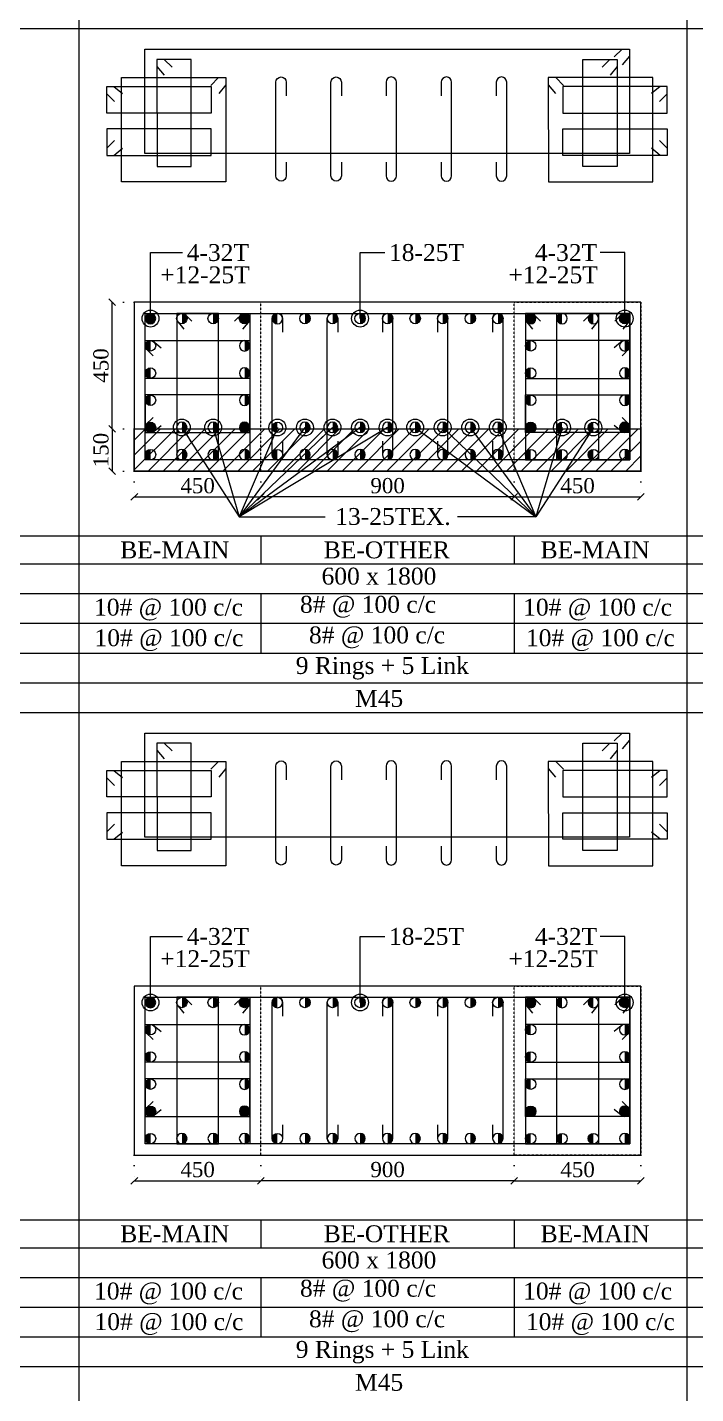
# Model space of a CAD drawing. Header units: millimetres. Extents: x 303 to 27724, y 300 to 68956.
# Drawn here: x 7832 to 10207, y 3408 to 8259 of the extents above; entities that cross this region are included whole.
import ezdxf

# ---------------------------------------------------------------- set-up
doc = ezdxf.new("R2010")
doc.units = ezdxf.units.MM
doc.linetypes.add('DOT2', pattern=[0.125, 0, -0.125])
doc.linetypes.add('HIDDEN', pattern=[0.375, 0.25, -0.125])
doc.layers.get('Defpoints').update_dxf_attribs({"lineweight": 0})
for name, color, linetype, lineweight in [('S-COL. STEEL DIA', 1, 'Continuous', 9), ('S-DIM FOOTING', 7, 'Continuous', 0), ('S-SECTION', 5, 'Continuous', 0), ('S-SECTION MARK', 7, 'Continuous', 0), ('S-SHEET', 7, 'Continuous', 0), ('S-STEEL', 1, 'Continuous', 9), ('S-STEEL-1', 1, 'Continuous', 0), ('S-TEXT', 7, 'Continuous', 0), ('STRU.HATCH', 8, 'Continuous', 0)]:
    doc.layers.add(name, color=color, linetype=linetype, lineweight=lineweight)
doc.styles.add('AR', font='ARIALUNI.TTF', dxfattribs={"width": 0.8})
doc.styles.add('S-ROMANS', font='times.ttf')
doc.styles.add('TEXT', font='times.ttf')
doc.dimstyles.new('100', dxfattribs={"dimtxt": 180, "dimasz": 80, "dimexe": 0.18, "dimexo": 0.0625, "dimgap": 1, "dimtad": 1, "dimdec": 0, "dimzin": 0, "dimdsep": 46, "dimtxsty": 'AR', "dimblk": 'DOT', "dimcen": 0.09, "dimse1": 1, "dimse2": 1, "dimclrd": 50, "dimclrt": 256, "dimadec": 0, "dimazin": 0, "dimtfac": 1, "dimtdec": 0, "dimtix": 1, "dimtofl": 0, "dimtmove": 2, "dimatfit": 0, "dimfxl": 1, "dimtolj": 1, "dimtzin": 0, "dimlwd": -1, "dimarcsym": 0})
doc.dimstyles.new('SETU', dxfattribs={"dimtxt": 230, "dimasz": 0.2, "dimexe": 0.1, "dimexo": 0.1, "dimgap": 0.05, "dimtad": 1, "dimdec": 0, "dimzin": 0, "dimdsep": 46, "dimtxsty": 'TEXT', "dimblk": 'OBLIQUE', "dimcen": 0.09, "dimdle": 0.1, "dimclrd": 4, "dimclre": 256, "dimclrt": 256, "dimadec": 1, "dimazin": 0, "dimtfac": 1, "dimtdec": 0, "dimtix": 1, "dimtofl": 0, "dimtmove": 2, "dimatfit": 0, "dimfxl": 1, "dimtolj": 1, "dimtzin": 0, "dimlwd": -1, "dimlwe": -1, "dimarcsym": 1})

# ---------------------------------------------------------------- blocks, each defined once
blk = doc.blocks.new('_Oblique')
at = {"color": 0, "linetype": 'ByBlock', "lineweight": -2}
blk.add_line((-0.5, -0.5), (0.5, 0.5), dxfattribs=at)
blk = doc.blocks.new('*D1712')
at = {"layer": 'Defpoints', "color": 0}
for p in [(8211.8, 6833.4), (8133.2, 6683.4), (8212, 6683.4)]:
    blk.add_point(p, dxfattribs=at)
at = {"layer": 'S-DIM FOOTING', "linetype": 'DOT2', "ltscale": 300}
for p, q in [((8211.7, 6833.4), (8133, 6833.4)), ((8211.8, 6683.4), (8133, 6683.4))]:
    blk.add_line(p, q, dxfattribs=at)
at = {"layer": 'S-DIM FOOTING', "ltscale": 300}
blk.add_line((8133.2, 6833.5), (8133.2, 6683.2), dxfattribs=at)
at = {"layer": 'S-DIM FOOTING', "linetype": 'ByBlock', "xscale": 24, "yscale": 24, "zscale": 24}
for p, rotation in [((8133.2, 6833.4), 90), ((8133.2, 6683.4), 270)]:
    blk.add_blockref('_Oblique', p, dxfattribs=dict(at, rotation=rotation))
at = {"layer": 'S-DIM FOOTING', "insert": (8093.7, 6758.4), "char_height": 54, "attachment_point": 5, "rotation": 90, "style": 'TEXT'}
blk.add_mtext('\\A1;150', dxfattribs=at)
blk = doc.blocks.new('*U17')
at = {"layer": 'S-COL. STEEL DIA'}
h = blk.add_hatch(color=256, dxfattribs=at)
h.dxf.hatch_style = 1
h.paths.add_polyline_path([(0, 18.5, 0.414214), (-18.5, 0, 0.414214), (0, -18.5)])
at = {"layer": 'S-COL. STEEL DIA', "lineweight": 5}
blk.add_circle((0, 0), 18.5, dxfattribs=at)
blk = doc.blocks.new('_Dot')
at = {"linetype": 'ByBlock', "lineweight": -2}
blk.add_line((-0.5, 0), (-1, 0), dxfattribs=at)
at = {"linetype": 'ByBlock', "const_width": 0.5}
blk.add_lwpolyline([(-0.25, 0, 1), (0.25, 0, 1)], format="xyb", close=True, dxfattribs=at)
blk = doc.blocks.new('*U48')
at = {"layer": 'S-COL. STEEL DIA'}
h = blk.add_hatch(color=256, dxfattribs=at)
h.dxf.hatch_style = 1
edge = h.paths.add_edge_path()
edge.add_arc((0, 0), 18.5, 0, 360)
h = blk.add_hatch(color=256, dxfattribs=at)
h.dxf.hatch_style = 1
h.paths.add_polyline_path([(0, 0), (0, -18.5, 0.198912), (13, -13)])
h.paths.add_polyline_path([(0, 0), (-13, -13, 0.198912), (0, -18.5)])
h.paths.add_polyline_path([(0, 18.5, 0.198912), (-13, 13), (0, 0)])
h.paths.add_polyline_path([(13, 13, 0.198912), (0, 18.5), (0, 0)])
at = {"layer": 'S-COL. STEEL DIA', "lineweight": 5}
blk.add_circle((0, 0), 18.5, dxfattribs=at)
blk = doc.blocks.new('*D897')
at = {"layer": 'Defpoints', "color": 0}
for p in [(1837112.8, 612148.8), (1837562.8, 612148.8), (1837562.8, 612057.3)]:
    blk.add_point(p, dxfattribs=at)
at = {"layer": 'S-DIM FOOTING', "linetype": 'DOT2', "ltscale": 300}
for p, q in [((1837112.8, 612148.7), (1837112.8, 612057.2)), ((1837562.8, 612148.7), (1837562.8, 612057.2))]:
    blk.add_line(p, q, dxfattribs=at)
at = {"layer": 'S-DIM FOOTING', "ltscale": 300}
blk.add_line((1837112.7, 612057.3), (1837562.9, 612057.3), dxfattribs=at)
at = {"layer": 'S-DIM FOOTING', "linetype": 'ByBlock', "xscale": 24, "yscale": 24, "zscale": 24, "rotation": 180}
blk.add_blockref('_Oblique', (1837112.8, 612057.3), dxfattribs=at)
at = {"layer": 'S-DIM FOOTING', "linetype": 'ByBlock', "xscale": 24, "yscale": 24, "zscale": 24}
blk.add_blockref('_Oblique', (1837562.8, 612057.3), dxfattribs=at)
at = {"layer": 'S-DIM FOOTING', "insert": (1837337.8, 612096.8), "char_height": 54, "attachment_point": 5, "style": 'TEXT'}
blk.add_mtext('\\A1;450', dxfattribs=at)
blk = doc.blocks.new('*D898')
at = {"layer": 'Defpoints', "color": 0}
for p in [(1837562.8, 612148.8), (1838462.8, 612148.8), (1837562.8, 612057.3)]:
    blk.add_point(p, dxfattribs=at)
at = {"layer": 'S-DIM FOOTING', "linetype": 'DOT2', "ltscale": 300}
for p, q in [((1837562.8, 612148.7), (1837562.8, 612057.2)), ((1838462.8, 612148.7), (1838462.8, 612057.2))]:
    blk.add_line(p, q, dxfattribs=at)
at = {"layer": 'S-DIM FOOTING', "ltscale": 300}
blk.add_line((1838462.9, 612057.3), (1837562.7, 612057.3), dxfattribs=at)
at = {"layer": 'S-DIM FOOTING', "linetype": 'ByBlock', "xscale": 24, "yscale": 24, "zscale": 24, "rotation": 180}
blk.add_blockref('_Oblique', (1837562.8, 612057.3), dxfattribs=at)
at = {"layer": 'S-DIM FOOTING', "linetype": 'ByBlock', "xscale": 24, "yscale": 24, "zscale": 24}
blk.add_blockref('_Oblique', (1838462.8, 612057.3), dxfattribs=at)
at = {"layer": 'S-DIM FOOTING', "insert": (1838012.8, 612096.9), "char_height": 54, "attachment_point": 5, "style": 'TEXT'}
blk.add_mtext('\\A1;900', dxfattribs=at)
blk = doc.blocks.new('*D899')
at = {"layer": 'Defpoints', "color": 0}
for p in [(1838462.8, 612148.8), (1838912.8, 612148.8), (1838912.8, 612057.3)]:
    blk.add_point(p, dxfattribs=at)
at = {"layer": 'S-DIM FOOTING', "linetype": 'DOT2', "ltscale": 300}
for p, q in [((1838462.8, 612148.7), (1838462.8, 612057.2)), ((1838912.8, 612148.7), (1838912.8, 612057.2))]:
    blk.add_line(p, q, dxfattribs=at)
at = {"layer": 'S-DIM FOOTING', "ltscale": 300}
blk.add_line((1838462.7, 612057.3), (1838912.9, 612057.3), dxfattribs=at)
at = {"layer": 'S-DIM FOOTING', "linetype": 'ByBlock', "xscale": 24, "yscale": 24, "zscale": 24, "rotation": 180}
blk.add_blockref('_Oblique', (1838462.8, 612057.3), dxfattribs=at)
at = {"layer": 'S-DIM FOOTING', "linetype": 'ByBlock', "xscale": 24, "yscale": 24, "zscale": 24}
blk.add_blockref('_Oblique', (1838912.8, 612057.3), dxfattribs=at)
at = {"layer": 'S-DIM FOOTING', "insert": (1838687.8, 612096.8), "char_height": 54, "attachment_point": 5, "style": 'TEXT'}
blk.add_mtext('\\A1;450', dxfattribs=at)
blk = doc.blocks.new('*D1741')
at = {"layer": 'Defpoints', "color": 0}
for p in [(8133.2, 7283.5), (8212, 7283.5), (8211.8, 6833.6)]:
    blk.add_point(p, dxfattribs=at)
at = {"layer": 'S-DIM FOOTING', "linetype": 'DOT2', "ltscale": 300}
for p, q in [((8211.8, 7283.5), (8133, 7283.5)), ((8211.7, 6833.6), (8133, 6833.6))]:
    blk.add_line(p, q, dxfattribs=at)
at = {"layer": 'S-DIM FOOTING', "ltscale": 300}
blk.add_line((8133.2, 6833.5), (8133.2, 7283.6), dxfattribs=at)
at = {"layer": 'S-DIM FOOTING', "linetype": 'ByBlock', "xscale": 24, "yscale": 24, "zscale": 24}
for p, rotation in [((8133.2, 7283.5), 90), ((8133.2, 6833.6), 270)]:
    blk.add_blockref('_Oblique', p, dxfattribs=dict(at, rotation=rotation))
at = {"layer": 'S-DIM FOOTING', "insert": (8093.7, 7058.5), "char_height": 54, "attachment_point": 5, "rotation": 90, "style": 'TEXT'}
blk.add_mtext('\\A1;450', dxfattribs=at)
blk = doc.blocks.new('00')
at = {"layer": 'S-SECTION', "color": 8, "linetype": 'HIDDEN', "ltscale": 0.1, "elevation": 0.6}
for points in [[(1837562.8, 612148.8), (1837562.8, 612748.8), (1837112.8, 612748.8), (1837112.8, 612148.8)], [(1838462.8, 612148.8), (1838462.8, 612748.8), (1838912.8, 612748.8), (1838912.8, 612148.8)]]:
    blk.add_lwpolyline(points, close=True, dxfattribs=at)
at = {"layer": 'S-SECTION', "elevation": 0.6}
blk.add_lwpolyline([(1837112.8, 612748.8), (1837112.8, 612148.8), (1838912.8, 612148.8), (1838912.8, 612748.8)], close=True, dxfattribs=at)
at = {"layer": 'S-SHEET'}
for p, q in [((1837562.8, 611919.1, 0.3), (1837562.8, 611819.5, 0.3)), ((1838462.8, 611919.1, 0.3), (1838462.8, 611819.5, 0.3)), ((1837562.8, 611714.3, 0.3), (1837562.8, 611503, 0.3)), ((1838462.8, 611714.3, 0.3), (1838462.8, 611503, 0.3))]:
    blk.add_line(p, q, dxfattribs=at)
at = {"layer": 'S-STEEL', "color": 1}
for points, elevation in [([(1838818.1, 613619.5), (1838845.7, 613646.8), (1838871.7, 613646.8), (1838871.7, 613276.8), (1837150.1, 613276.8), (1837150.1, 613646.8), (1838871.7, 613646.8), (1838871.7, 613621.8), (1838846.5, 613590.9)], 0.8), ([(1838820, 612681.5), (1838847.6, 612708.8), (1838873.6, 612708.8), (1838873.6, 612188.8), (1837152, 612188.8), (1837152, 612708.8), (1838873.6, 612708.8), (1838873.6, 612683.8), (1838848.4, 612652.9)], 0.6)]:
    blk.add_lwpolyline(points, dxfattribs=dict(at, elevation=elevation))
at = {"layer": 'S-STEEL', "color": 3, "elevation": 0.6}
for points in [[(1837652.7, 613245.2), (1837652.7, 613196.8, -1), (1837615.8, 613196.8), (1837615.8, 613529.9, -1), (1837652.7, 613529.9), (1837652.7, 613481.4)], [(1837848.5, 613245.2), (1837848.5, 613196.8, -1), (1837811.6, 613196.8), (1837811.6, 613529.9, -1), (1837848.5, 613529.9), (1837848.5, 613481.4)], [(1838007.3, 613245.2), (1838007.3, 613196.8, 1), (1838044.3, 613196.8), (1838044.3, 613529.9, 1), (1838007.3, 613529.9), (1838007.3, 613481.4)], [(1838203.1, 613245.2), (1838203.1, 613196.8, 1), (1838240, 613196.8), (1838240, 613529.9, 1), (1838203.1, 613529.9), (1838203.1, 613481.4)], [(1838398.9, 613245.2), (1838398.9, 613196.8, 1), (1838435.8, 613196.8), (1838435.8, 613529.9, 1), (1838398.9, 613529.9), (1838398.9, 613481.4)], [(1837639.7, 612255.7), (1837639.7, 612207.3, -1), (1837602.8, 612207.3), (1837602.8, 612690.4, -1), (1837639.7, 612690.4), (1837639.7, 612641.9)], [(1837835.5, 612255.7), (1837835.5, 612207.3, -1), (1837798.6, 612207.3), (1837798.6, 612690.4, -1), (1837835.5, 612690.4), (1837835.5, 612641.9)], [(1837994.3, 612255.7), (1837994.3, 612207.3, 1), (1838031.3, 612207.3), (1838031.3, 612690.4, 1), (1837994.3, 612690.4), (1837994.3, 612641.9)], [(1838190.1, 612255.7), (1838190.1, 612207.3, 1), (1838227, 612207.3), (1838227, 612690.4, 1), (1838190.1, 612690.4), (1838190.1, 612641.9)], [(1838385.9, 612255.7), (1838385.9, 612207.3, 1), (1838422.8, 612207.3), (1838422.8, 612690.4, 1), (1838385.9, 612690.4), (1838385.9, 612641.9)]]:
    blk.add_lwpolyline(points, format="xyb", dxfattribs=at)
at = {"layer": 'S-STEEL-1', "color": 41, "elevation": 0.6}
for points in [[(1837247, 613583.5), (1837219.5, 613610.8), (1837193.4, 613610.8), (1837193.5, 613229.9), (1837315, 613229.9), (1837315, 613610.8), (1837193.4, 613610.8), (1837193.4, 613585.8), (1837218.6, 613554.9)], [(1838774.8, 613583.5), (1838802.3, 613610.8), (1838828.4, 613610.8), (1838828.4, 613229.9), (1838706.8, 613229.9), (1838706.8, 613610.8), (1838828.4, 613610.8), (1838828.4, 613585.8), (1838803.2, 613554.9)], [(1837042.8, 613460.7), (1837015.5, 613488.2), (1837015.5, 613514.2), (1837386.2, 613514.2), (1837386.2, 613420.2), (1837015.5, 613420.2), (1837015.5, 613514.2), (1837040.5, 613514.2), (1837071.4, 613489)], [(1838979, 613460.7), (1839006.3, 613488.2), (1839006.3, 613514.2), (1838635.6, 613514.2), (1838635.6, 613420.2), (1839006.3, 613420.2), (1839006.3, 613514.2), (1838981.3, 613514.2), (1838950.4, 613489)], [(1837042.8, 613323.2), (1837015.5, 613295.7), (1837015.5, 613269.7), (1837386.2, 613269.7), (1837386.2, 613363.7), (1837015.5, 613363.7), (1837015.5, 613269.7), (1837040.5, 613269.7), (1837071.4, 613294.9)], [(1838979, 613323.2), (1839006.3, 613295.7), (1839006.3, 613269.7), (1838635.6, 613269.7), (1838635.6, 613363.7), (1839006.3, 613363.7), (1839006.3, 613269.7), (1838981.3, 613269.7), (1838950.4, 613294.9)], [(1837317, 612681.5), (1837289.5, 612708.8), (1837263.4, 612708.8), (1837263.5, 612188.8), (1837411.5, 612188.8), (1837411.5, 612708.8), (1837263.4, 612708.8), (1837263.4, 612683.8), (1837288.6, 612652.9)], [(1838708.6, 612681.5), (1838736.1, 612708.8), (1838762.2, 612708.8), (1838762.1, 612188.8), (1838614.1, 612188.8), (1838614.1, 612708.8), (1838762.2, 612708.8), (1838762.2, 612683.8), (1838737, 612652.9)], [(1837179.3, 612558.7), (1837152, 612586.2), (1837152, 612612.2), (1837522.7, 612612.2), (1837522.7, 612478.2), (1837152, 612478.2), (1837152, 612612.2), (1837177, 612612.2), (1837207.9, 612587)], [(1838846.3, 612558.7), (1838873.6, 612586.2), (1838873.6, 612612.2), (1838502.9, 612612.2), (1838502.9, 612478.2), (1838873.6, 612478.2), (1838873.6, 612612.2), (1838848.6, 612612.2), (1838817.7, 612587)], [(1837179.3, 612339), (1837152, 612311.5), (1837152, 612285.4), (1837522.7, 612285.4), (1837522.7, 612419.4), (1837152, 612419.4), (1837152, 612285.4), (1837177, 612285.4), (1837207.9, 612310.6)], [(1838846.3, 612339), (1838873.6, 612311.5), (1838873.6, 612285.4), (1838502.9, 612285.4), (1838502.9, 612419.4), (1838873.6, 612419.4), (1838873.6, 612285.4), (1838848.6, 612285.4), (1838817.7, 612310.6)]]:
    blk.add_lwpolyline(points, dxfattribs=at)
at = {"layer": 'S-STEEL-1', "color": 6, "elevation": 0.6}
for points in [[(1837384.4, 613518.5), (1837411.9, 613545.8), (1837438, 613545.8), (1837438, 613175.8), (1837067.2, 613175.8), (1837067.2, 613545.8), (1837438, 613545.8), (1837438, 613520.8), (1837412.8, 613489.9)], [(1838637.4, 613518.5), (1838609.9, 613545.8), (1838583.8, 613545.8), (1838583.9, 613175.8), (1838954.6, 613175.8), (1838954.6, 613545.8), (1838583.8, 613545.8), (1838583.8, 613520.8), (1838609, 613489.9)], [(1837469.2, 612681.5), (1837496.7, 612708.8), (1837522.8, 612708.8), (1837522.8, 612188.8), (1837152, 612188.8), (1837152, 612708.8), (1837522.8, 612708.8), (1837522.8, 612683.8), (1837497.6, 612652.9)], [(1838556.4, 612681.5), (1838528.9, 612708.8), (1838502.8, 612708.8), (1838502.8, 612188.8), (1838873.6, 612188.8), (1838873.6, 612708.8), (1838502.8, 612708.8), (1838502.8, 612683.8), (1838528, 612652.9)]]:
    blk.add_lwpolyline(points, dxfattribs=at)
at = {"layer": 'S-COL. STEEL DIA', "xscale": -1, "rotation": 180}
for name, p in [('*U48', (1837170.4, 612690.4, 0.6)), ('*U17', (1837621.3, 612690.4, 0.6)), ('*U48', (1838521.3, 612690.4, 0.6)), ('*U17', (1838632.6, 612690.4, 0.6)), ('*U17', (1838743.9, 612690.4, 0.6))]:
    blk.add_blockref(name, p, dxfattribs=at)
at = {"layer": 'S-COL. STEEL DIA', "rotation": 180}
for name, p in [('*U17', (1837281.7, 612690.4, 0.6)), ('*U17', (1837393, 612690.4, 0.6)), ('*U48', (1837504.4, 612690.4, 0.6)), ('*U17', (1837719.1, 612690.4, 0.6)), ('*U17', (1837817, 612690.4, 0.6)), ('*U17', (1837914.9, 612690.4, 0.6)), ('*U17', (1838012.8, 612690.4, 0.6)), ('*U17', (1838110.7, 612690.4, 0.6)), ('*U17', (1838208.6, 612690.4, 0.6)), ('*U17', (1838306.5, 612690.4, 0.6)), ('*U17', (1838404.4, 612690.4, 0.6)), ('*U48', (1838855.2, 612690.4, 0.6))]:
    blk.add_blockref(name, p, dxfattribs=at)
at = {"layer": 'S-COL. STEEL DIA'}
for name, p in [('*U17', (1837170.4, 612593.8, 0.6)), ('*U17', (1838521.1, 612593.8, 0.6)), ('*U17', (1837170.4, 612497.1, 0.6)), ('*U17', (1838521.1, 612497.1, 0.6)), ('*U17', (1837170.4, 612400.5, 0.6)), ('*U17', (1838521.1, 612400.5, 0.6)), ('*U48', (1837170.4, 612303.9, 0.6)), ('*U48', (1838521.1, 612303.9, 0.6)), ('*U17', (1837170.4, 612207.3, 0.6)), ('*U17', (1837621.3, 612207.3, 0.6)), ('*U17', (1838521.3, 612207.3, 0.6)), ('*U17', (1838632.6, 612207.3, 0.6)), ('*U17', (1838743.9, 612207.3, 0.6))]:
    blk.add_blockref(name, p, dxfattribs=at)
at = {"layer": 'S-COL. STEEL DIA', "xscale": -1}
for name, p in [('*U17', (1837504.5, 612593.8, 0.6)), ('*U17', (1838855.2, 612593.8, 0.6)), ('*U17', (1837504.5, 612497.1, 0.6)), ('*U17', (1838855.2, 612497.1, 0.6)), ('*U17', (1837504.5, 612400.5, 0.6)), ('*U17', (1838855.2, 612400.5, 0.6)), ('*U48', (1837504.5, 612303.9, 0.6)), ('*U48', (1838855.2, 612303.9, 0.6)), ('*U17', (1837281.7, 612207.3, 0.6)), ('*U17', (1837393, 612207.3, 0.6)), ('*U17', (1837504.4, 612207.3, 0.6)), ('*U17', (1837719.1, 612207.3, 0.6)), ('*U17', (1837817, 612207.3, 0.6)), ('*U17', (1837914.9, 612207.3, 0.6)), ('*U17', (1838012.8, 612207.3, 0.6)), ('*U17', (1838110.7, 612207.3, 0.6)), ('*U17', (1838208.6, 612207.3, 0.6)), ('*U17', (1838306.5, 612207.3, 0.6)), ('*U17', (1838404.4, 612207.3, 0.6)), ('*U17', (1838855.2, 612207.3, 0.6))]:
    blk.add_blockref(name, p, dxfattribs=at)
at = {"layer": 'S-TEXT', "color": 7, "style": 'TEXT'}
for s, p in [('4-32T', (1837298.9, 612895, 0.3)), ('18-25T', (1838017.6, 612895, 0.3)), ('4-32T', (1838535.8, 612895, 0.3)), ('+12-25T', (1837205.1, 612815.8, 0.3)), ('+12-25T', (1838442, 612815.8, 0.3))]:
    blk.add_text(s, height=60, dxfattribs=at).set_placement(p)
at = {"layer": 'S-TEXT', "style": 'S-ROMANS'}
for s, p in [('BE-MAIN ', (1837062.9, 611839.3, 0.3)), ('BE-OTHER', (1837785.9, 611839.3, 0.3)), ('BE-MAIN ', (1838556.4, 611839.3, 0.3)), ('600 x 1800', (1837778.1, 611746, 0.3)), ('10# @ 100 c/c', (1836969.9, 611635.8, 0.3)), ('8# @ 100 c/c', (1837701.4, 611645.8, 0.3)), ('10# @ 100 c/c', (1838494.4, 611635.8, 0.3)), ('10# @ 100 c/c', (1836971.4, 611527.2, 0.3)), ('8# @ 100 c/c', (1837733.4, 611537.2, 0.3)), ('10# @ 100 c/c', (1838504.4, 611527.2, 0.3)), ('9 Rings + 5 Link', (1837686.5, 611428.7, 0.3)), ('M45', (1837897, 611311.9, 0.3))]:
    blk.add_text(s, height=60, dxfattribs=at).set_placement(p)
at = {"layer": 'S-DIM FOOTING', "ltscale": 300}
for base, p1, p2, picture, middle in [((1837562.8, 612057.3, 0.3), (1837112.8, 612148.8, 0.6), (1837562.8, 612148.8, 0.6), '*D897', (1837337.8, 612096.8, 0.3)), ((1838912.8, 612057.3, 0.3), (1838462.8, 612148.8, 0.6), (1838912.8, 612148.8, 0.6), '*D899', (1838687.8, 612096.8, 0.3))]:
    dim = blk.add_linear_dim(base=base, p1=p1, p2=p2, dimstyle='SETU', override={"dimscale": 1.2, "dimtxt": 45, "dimasz": 20, "dimgap": 10, "dimblk1": 'Oblique', "dimblk2": 'Oblique', "dimsah": 1, "dimclrd": 256, "dimarcsym": 1}, dxfattribs=at)
    dim.commit()
    dim.dimension.update_dxf_attribs({"geometry": picture, "text_midpoint": middle})
dim = blk.add_linear_dim(base=(1837562.8, 612057.3, 0.3), p1=(1838462.8, 612148.8, 0.6), p2=(1837562.8, 612148.8, 0.6), angle=180, dimstyle='SETU', override={"dimscale": 1.2, "dimtxt": 45, "dimasz": 20, "dimgap": 10, "dimblk1": 'Oblique', "dimblk2": 'Oblique', "dimsah": 1, "dimclrd": 256, "dimarcsym": 1}, dxfattribs=at)
dim.commit()
dim.dimension.update_dxf_attribs({"geometry": '*D898', "text_midpoint": (1838012.8, 612096.9, 0.3)})
at = {"layer": 'S-SECTION MARK'}
for points in [[(1837170.4, 612690.4, 0.6), (1837170.4, 612924.8, 0.6), (1837283.7, 612924.8, 0.6)], [(1837914.9, 612690.4, 0.6), (1837914.9, 612924.8, 0.6), (1838002.4, 612924.8, 0.6)], [(1838855.2, 612690.4, 0.6), (1838855.2, 612924.8, 0.6), (1838767.7, 612924.8, 0.6)]]:
    blk.add_leader(points, dimstyle='100', override={"dimasz": 60, "dimtad": 0, "dimclrd": 256, "dimldrblk": 'DotBlank', "dimfxl": 50, "dimfxlon": 1, "dimarcsym": 1}, dxfattribs=at)

msp = doc.modelspace()

# ---------------------------------------------------------------- hatches: boundary and pattern name
at = {"layer": 'STRU.HATCH'}
h = msp.add_hatch(dxfattribs=at)
h.set_pattern_fill('ANSI31', color=256, scale=300)
h.set_pattern_definition([(45, (-1823400.777, -617575.753), (-26.5165043, 26.5165043), [])])
h.paths.add_polyline_path([(8212, 6833.5), (10012, 6833.4), (10012, 6683.5), (8212, 6683.6)])

# ---------------------------------------------------------------- linework, layer by layer
at = {"layer": 'S-SHEET'}
for p, q in [((8015, 68956, -2), (8015, 299.8, -1.4)), ((10175.6, 68956, -1.1), (10175.6, 299.8, -0.6)), ((303, 6453.7, 7.6), (27724.1, 6453.7, 7.6)), ((303, 6354.2, -0.2), (27724.1, 6354.2, -0.3)), ((303, 6249, -0.2), (27724.1, 6249, -0.3)), ((303, 6249, -0.2), (27724.1, 6249, -0.3)), ((303, 6143.2, -0.2), (27724.1, 6143.2, -0.3)), ((303, 6037.6, -0.2), (27724.1, 6037.6, -0.3)), ((303, 5932.1, -0.2), (27724.1, 5932.1, -0.3)), ((303, 4025.7, 7.8), (27724.1, 4025.7, 7.8)), ((303, 3926.1, -0.2), (27724.1, 3926.1, -0.2)), ((303, 3820.9, -0.2), (27724.1, 3820.9, -0.2)), ((303, 3820.9, -0.2), (27724.1, 3820.9, -0.2)), ((303, 3715.1, -0.2), (27724.1, 3715.1, -0.2)), ((303, 3609.6, -0.2), (27724.1, 3609.6, -0.2)), ((303, 3504.1, -0.2), (27724.1, 3504.1, -0.2))]:
    msp.add_line(p, q, dxfattribs=at)
at = {"layer": 'S-SHEET', "color": 0}
for p, q in [((303, 8254.7, -0.3), (27724.1, 8254.7, -0.3)), ((303, 5826.6, -0.2), (27724.1, 5826.6, -0.3))]:
    msp.add_line(p, q, dxfattribs=at)
at = {"layer": 'STRU.HATCH', "elevation": 7.8}
msp.add_lwpolyline([(8212, 6833.5), (10012, 6833.4), (10012, 6683.5), (8212, 6683.6)], close=True, dxfattribs=at)

# ---------------------------------------------------------------- block references
at = {"layer": 'S-COL. STEEL DIA', "color": 2}
for p in [(-1828900.8, -605465.3, 7.2), (-1828900.8, -607893.4, 7.2)]:
    msp.add_blockref('00', p, dxfattribs=at)
at = {"layer": 'S-COL. STEEL DIA', "xscale": -1}
for p in [(8380.9, 6838.6, 7.8), (8492.2, 6838.6, 7.8), (8818.3, 6838.6, 7.8), (8916.2, 6838.6, 7.8), (9014.1, 6838.6, 7.8), (9112, 6838.6, 7.8), (9209.8, 6838.6, 7.8), (9307.7, 6838.6, 7.8), (9405.6, 6838.6, 7.8), (9503.5, 6838.6, 7.8)]:
    msp.add_blockref('*U17', p, dxfattribs=at)
at = {"layer": 'S-COL. STEEL DIA'}
for p in [(8720.4, 6838.6, 7.8), (9731.7, 6838.6, 7.8), (9843, 6838.6, 7.8)]:
    msp.add_blockref('*U17', p, dxfattribs=at)

# ---------------------------------------------------------------- texts
at = {"layer": 'S-TEXT', "color": 7, "style": 'TEXT'}
msp.add_text('13-25TEX.', height=60, dxfattribs=at).set_placement((8925.9, 6492.6, -0.1))

# ---------------------------------------------------------------- dimensions: what is measured, and where the dimension line sits
at = {"layer": 'S-DIM FOOTING', "ltscale": 300}
for base, p1, p2, angle, picture, middle in [((8133.2, 7283.5, 0.5), (8211.8, 6833.6, 7.9), (8212, 7283.5, 7.8), 270, '*D1741', (8093.7, 7058.5, 0.5)), ((8133.2, 6683.4, 0.5), (8211.8, 6833.4, 7.9), (8212, 6683.4, 7.6), 90, '*D1712', (8093.7, 6758.4, 0.5))]:
    dim = msp.add_linear_dim(base=base, p1=p1, p2=p2, angle=angle, dimstyle='SETU', override={"dimscale": 1.2, "dimtxt": 45, "dimasz": 20, "dimgap": 10, "dimblk1": 'Oblique', "dimblk2": 'Oblique', "dimsah": 1, "dimclrd": 256, "dimarcsym": 1}, dxfattribs=at)
    dim.commit()
    dim.dimension.update_dxf_attribs({"geometry": picture, "text_midpoint": middle})

# ---------------------------------------------------------------- leaders
at = {"layer": 'S-SECTION MARK'}
for points in [[(8380.9, 6838.6, 0.4), (8585.1, 6521.1, 0.4), (8890.4, 6521.1, 0.4)], [(8492.2, 6838.6, 0.4), (8585.1, 6521.1, 0.4)], [(8720.4, 6838.6, 0.4), (8585.1, 6521.1, 0.4)], [(8818.3, 6838.6, 0.4), (8585.1, 6521.1, 0.4)], [(8916.2, 6838.6, 0.4), (8585.1, 6521.1, 0.4)], [(9014.1, 6838.6, 0.4), (8585.1, 6521.1, 0.4)], [(9112, 6838.6, 0.4), (8585.1, 6521.1, 0.4)], [(9209.8, 6838.6, 0.4), (9638.8, 6521.1, 0.4)], [(9307.7, 6838.6, 0.4), (9638.8, 6521.1, 0.4)], [(9843, 6838.6, 0.4), (9638.8, 6521.1, 0.4), (9360, 6521.1, 0.4)], [(9405.6, 6838.6, 0.4), (9638.8, 6521.1, 0.4)], [(9503.5, 6838.6, 0.4), (9638.8, 6521.1, 0.4)], [(9731.7, 6838.6, 0.4), (9638.8, 6521.1, 0.4)]]:
    msp.add_leader(points, dimstyle='100', override={"dimasz": 60, "dimtad": 0, "dimclrd": 256, "dimldrblk": 'DotBlank', "dimfxl": 50, "dimfxlon": 1, "dimarcsym": 1}, dxfattribs=at)

doc.saveas('drawing.dxf')
